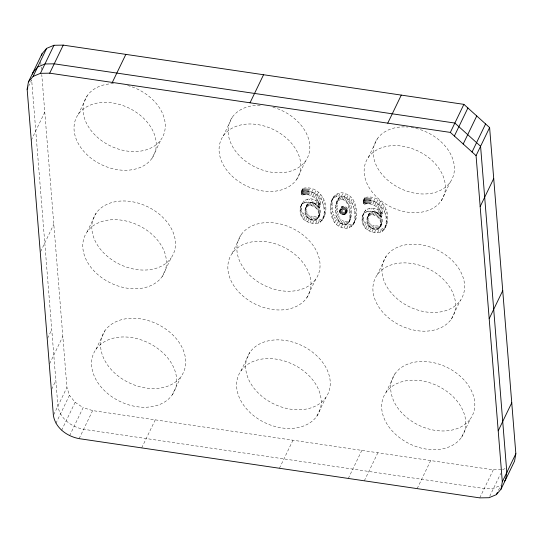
<?xml version="1.0" encoding="UTF-8"?>
<svg xmlns="http://www.w3.org/2000/svg" width="543" height="543" viewBox="0 0 543 543"><rect width="100%" height="100%" fill="white"/><g stroke="black" fill="none" stroke-linecap="round" stroke-linejoin="round"><path stroke-width="0.41" stroke-dasharray="2.71 2.04" d="M346.095 213.06C346.658 209.462 339.748 207.378 339.402 211.505C340.821 216.671 347.445 215.293 347.595 209.944C348.029 206.605 342.131 204.365 340.923 207.86C340.495 211.139 346.482 213.44 347.595 209.944M335.588 208.112C336.592 187.118 353.771 197.924 351.436 212.985C350.425 233.965 333.253 223.159 335.588 208.112L337.088 204.989L338.208 198.745M348.81 222.338C352.346 215.361 347.873 192.113 336.701 201.86M320.709 204.806C303.747 185.17 288.55 219.772 312.598 223.288C327.443 226.051 326.16 204.521 319.338 197.007C314.886 192.018 307.643 190.294 301.209 191.523L301.514 195.331C309.843 192.249 319.691 198.657 319.209 207.921L320.709 204.806C321.198 195.541 311.349 189.134 303.021 192.215L301.514 195.331M323.024 218.91C331.698 204.969 319.427 184.077 302.716 188.407L301.209 191.523M382.639 213.962C379.326 208.553 371.208 206.544 365.88 209.971C360.837 215.999 360.301 225.107 367.482 229.893C373.197 233.85 384.695 234.44 385.679 225.474C389.399 211.716 377.27 197.163 363.138 200.679L363.443 204.487C371.772 201.405 381.62 207.813 381.132 217.078L382.639 213.962C383.12 204.697 373.279 198.29 364.95 201.365L363.443 204.487M384.946 228.06C393.621 214.125 381.356 193.227 364.645 197.564L363.138 200.679M330.511 206.666C330.178 198.541 337.149 189.69 345.837 193.817C354.287 196.586 356.737 206.496 356.507 214.431C356.853 222.549 349.889 231.399 341.208 227.273C332.764 224.503 330.273 214.607 330.511 206.666L332.017 203.55L333.083 197.856M353.948 223.227C356.167 215.34 355.02 205.6 349.027 199.607C344.282 195.46 334.481 193.966 331.576 200.978M305.057 210.263C305.329 197.7 321.707 202.125 320.343 212.394C319.773 224.795 303.53 220.858 305.057 210.263L307.202 204.596M366.987 219.413C367.258 206.856 383.636 211.281 382.272 221.551C381.702 233.952 365.459 230.015 366.987 219.413L369.125 213.745M318.123 218.008C322.27 210.847 311.458 201.297 305.695 207.711M380.052 227.164C384.193 220.003 373.387 210.453 367.625 216.867M324.524 215.788C317.227 227.761 295.555 214.58 302.77 202.125M386.453 224.945C378.729 237.834 355.529 221.768 365.88 209.971M28.541 86.378L31.664 79.909L57.904 406.076C59.934 418.707 71.669 427.056 83.622 429.296L484.268 488.524L493.539 488.367L500.87 485.293M31.25 140.223L44.791 112.17M78.267 114.363L87.287 95.663M40.616 251.626L53.811 224.293M87.097 231.868L96.125 213.168M47.587 338.262L51.755 329.628M49.637 363.742L62.832 336.409M152.02 158.278A43.06 31.446 25.8 0 0 112.455 102.919A43.06 31.446 25.8 0 0 80.948 147.771A43.06 31.446 25.8 0 0 152.02 158.278L161.047 139.571M51.687 389.229L55.854 380.595M53.743 414.709L66.932 387.376L41.763 74.574M55.909 423.357L69.45 395.304L66.932 387.376M95.935 349.38L104.962 330.673M61.583 430.368L75.124 402.315L69.45 395.304M69.592 435.71L83.133 407.657L92.649 410.589L493.295 469.824L501.725 469.681M223.295 135.906L232.316 117.2M79.108 438.642L92.649 410.589M162.153 276.557A43.82 32.003 25.8 0 0 121.89 220.22A43.82 32.003 25.8 0 0 89.833 265.866A43.82 32.003 25.8 0 0 162.153 276.557L171.181 257.85A43.82 32.003 25.8 0 0 130.917 201.521A43.82 32.003 25.8 0 0 98.86 247.16A43.82 32.003 25.8 0 0 171.181 257.85M232.126 253.411L241.153 234.705M141.709 447.9L155.25 419.848M172.287 394.836A44.58 32.56 25.8 0 0 131.331 337.522A44.58 32.56 25.8 0 0 98.717 383.955A44.58 32.56 25.8 0 0 172.287 394.836L181.314 376.136A44.58 32.56 25.8 0 0 140.359 318.822A44.58 32.56 25.8 0 0 107.745 365.256A44.58 32.56 25.8 0 0 181.314 376.136M296.614 179.557A42.809 31.263 25.8 0 0 257.28 124.523A42.809 31.263 25.8 0 0 225.963 169.111A42.809 31.263 25.8 0 0 296.614 179.557L305.641 160.85M301.256 192.12L302.763 189.005M302.064 191.374L303.564 188.258M301.365 193.43L302.865 190.308M302.933 191.258L304.433 188.143M301.467 194.733L302.974 191.618M303.822 191.184L305.322 188.068M302.288 195.093L303.795 191.978M304.732 191.143L306.232 188.027M303.096 194.903L304.603 191.788M303.931 194.761L305.431 191.645M305.648 191.143L307.155 188.027M304.793 194.666L306.3 191.55M306.571 191.184L308.078 188.068M305.675 194.625L307.182 191.509M307.494 191.258L309.001 188.143M300.483 206.883L301.983 203.761M306.585 194.638L308.091 191.523M308.424 191.38L309.931 188.258M300.089 208.858L301.589 205.743M301.263 205.24L303.951 200.815M307.514 194.706L309.021 191.584M300.089 211.173L301.596 208.057M302.444 203.937L303.992 202.994L305.499 199.872M308.472 194.822L309.978 191.699M300.469 213.535L301.976 210.419M303.992 202.994L305.872 202.43L307.379 199.315M311.702 192.113L313.209 188.998M310.752 195.337L312.259 192.222M301.209 215.68L302.709 212.557M305.872 202.43L308.085 202.261L309.585 199.145M305.261 208.858L306.768 205.743M306.361 206.808L307.867 203.693M307.257 206.164L308.763 203.048M302.308 217.594L303.808 214.478M305.085 211.913L306.591 208.79L306.564 207.141M312.775 196.186L314.275 193.07M308.376 205.77L309.883 202.654M314.614 193.294L316.121 190.179M308.085 202.261L310.63 202.471L312.137 199.349M305.329 213.589L306.829 210.474L306.591 208.79M309.72 205.641L311.227 202.519M303.768 219.291L305.268 216.175M305.763 215.082L307.263 211.967L306.829 210.474M310.63 202.471L311.974 202.736L313.481 199.62M314.533 197.353L316.033 194.238M311.295 205.756L312.795 202.641M306.395 216.392L307.901 213.277L307.263 211.967M317.16 194.93L318.666 191.808M311.974 202.736L313.257 203.13L314.764 200.007M316.019 198.853L317.526 195.738M305.553 220.736L307.06 217.621M307.223 217.512L308.729 214.397L307.901 213.277M312.836 206.102L314.343 202.987M319.209 207.921L317.621 205.899L314.465 203.645L315.972 200.53M308.248 218.449L309.748 215.333L308.729 214.397M314.227 206.666L315.734 203.544M317.241 200.666L318.748 197.55M315.612 204.29L317.119 201.168M319.338 197.007L320.845 193.885M307.623 221.883L309.123 218.761M309.456 219.189L310.963 216.066L309.748 215.333M315.463 207.433L318.178 201.928M318.178 202.783L319.684 199.661M310.854 219.725L312.361 216.609L316.807 216.908L319.63 214.892M317.621 205.899L319.128 202.783M316.542 208.41L318.049 205.295M321.117 199.498L322.623 196.383M309.972 222.732L311.472 219.616M318.836 205.2L320.343 202.084M318.469 206.863L319.97 203.74M312.442 220.071L313.949 216.956M317.445 209.578L318.951 206.455M318.123 210.888L319.63 207.765M240.963 370.917L249.99 352.21M322.474 202.383L323.981 199.267M313.969 220.18L315.476 217.064M312.598 223.288L314.105 220.173M318.585 212.34L320.092 209.225M315.3 220.024L316.807 216.908M318.829 213.942L320.336 210.827M316.447 219.61L317.947 216.494M323.418 205.661L324.924 202.539M318.843 215.517L320.343 212.394M317.39 218.931L318.897 215.815M318.605 216.867L320.112 213.752M315.632 223.499L317.132 220.383M323.94 209.326L325.44 206.211M318.184 223.173L319.684 220.058M324.056 213.127L325.562 210.005M320.261 222.304L321.768 219.189M323.75 216.318L325.257 213.202M321.87 220.892L323.377 217.777M332.744 198.928L334.244 195.813M330.83 203.55L332.336 200.435M334.318 197.435L335.825 194.313M336.307 196.491L337.807 193.369M330.612 210.311L332.119 207.195L332.017 203.55M338.696 196.098L340.203 192.982M336.076 203.503L337.583 200.387M331.101 214.01L332.608 210.894L332.119 207.195M337.576 200.645L339.083 197.53M335.71 205.587L337.21 202.471M338.71 199.858L340.217 196.742M341.499 196.267L343 193.152M340.108 199.485L341.608 196.369M331.936 217.288L333.443 214.173L332.608 210.894M335.717 211.064L337.223 207.949L337.088 204.989M341.757 199.539L343.264 196.423M333.117 220.153L334.624 217.03L333.443 214.173M336.063 214.051L337.57 210.935L337.223 207.949M344.337 196.933L345.837 193.817M343.434 199.98L344.934 196.865M336.599 216.664L338.106 213.548L337.57 210.935M339.423 210.976L341.35 206.964M339.402 211.505L341.751 206.598M339.511 212.069L342.253 206.32M344.914 200.774L346.414 197.659M334.644 222.589L336.151 219.474L334.624 217.03M339.735 212.605L341.242 209.489M341.303 209.265L342.809 206.15M346.841 198.046L348.348 194.93M341.92 209.204L343.427 206.089M337.318 218.904L338.825 215.788L338.106 213.548M340.088 213.121L341.588 209.998M340.556 213.603L342.056 210.487M342.592 209.259L344.099 206.136M346.196 201.921L347.703 198.806M341.106 214.03L342.606 210.908M343.251 209.401L344.757 206.286M368.324 157.443L377.344 138.737M338.228 220.777L339.728 217.655L338.825 215.788M336.504 224.598L338.011 221.483L336.151 219.474M341.703 214.363L343.203 211.247M343.868 209.646L345.375 206.53M349.027 199.607L350.534 196.491M347.289 203.428L348.796 200.313M344.445 209.985L345.952 206.869M342.341 214.607L343.848 211.485M344.981 210.419L346.488 207.297M339.321 222.277L340.821 219.162L339.728 217.655M343.033 214.756L344.54 211.641M345.436 210.908L346.943 207.793M348.199 205.295L349.699 202.179M343.705 214.804L345.212 211.689M338.689 226.159L340.196 223.044L338.011 221.483M345.776 211.417L347.282 208.302M344.31 214.75L345.816 211.634M346 211.946L347.506 208.831M350.887 201.616L352.393 198.5M344.853 214.594L346.353 211.478M340.61 223.431L342.11 220.315L340.821 219.162M346.108 212.496L347.608 209.381M345.321 214.329L346.828 211.213M345.701 213.969L347.459 210.433M348.918 207.541L350.418 204.426M342.097 224.225L343.604 221.11C345.939 222.06 349.129 221.748 350.316 219.223M306.747 297.835A43.569 31.82 25.8 0 0 266.715 241.825A43.569 31.82 25.8 0 0 234.847 287.206A43.569 31.82 25.8 0 0 306.747 297.835L315.775 279.136A43.569 31.82 25.8 0 0 275.742 223.125A43.569 31.82 25.8 0 0 243.875 268.5A43.569 31.82 25.8 0 0 315.775 279.136M341.208 227.273L342.708 224.157C347.208 225.786 353.581 225.27 355.455 220.112M349.454 210.161L350.954 207.039M352.407 204.053L353.914 200.937M343.78 224.666L345.287 221.551M349.801 213.148L351.307 210.032M353.581 206.917L355.088 203.801M345.423 224.714L346.929 221.598M344.045 227.938L345.552 224.822M349.93 216.1L351.436 212.985M346.807 224.347L348.314 221.232M349.807 218.619L351.314 215.503M347.941 223.553L349.441 220.438M349.434 220.696L350.941 217.58M354.416 210.202L355.916 207.08M346.841 228.108L348.348 224.985M354.898 213.901L356.405 210.786M349.23 227.714L350.737 224.598M355.007 217.546L356.507 214.431M363.186 201.277L364.692 198.161M351.212 226.77L352.719 223.655M363.986 200.53L365.493 197.414M363.287 202.58L364.794 199.464M354.688 220.655L356.194 217.539M352.794 225.27L354.294 222.155M364.862 200.415L366.362 197.299M363.396 203.89L364.903 200.774M365.744 200.34L367.251 197.224M364.217 204.249L365.724 201.127M366.654 200.299L368.161 197.184M365.025 204.059L366.525 200.937M367.577 200.299L369.077 197.184M365.853 203.917L367.36 200.801M366.722 203.822L368.222 200.706M368.5 200.34L370 197.218M367.604 203.781L369.111 200.666M369.423 200.415L370.923 197.299M362.405 216.033L364.699 211.275M368.514 203.795L370.014 200.679M370.353 200.53L371.853 197.414M362.011 218.014L363.518 214.899M369.444 203.856L370.95 200.74M362.018 220.329L363.518 217.207M364.373 213.087L365.921 212.15L367.428 209.028M370.401 203.971L371.901 200.856M362.398 222.691L363.898 219.576M365.921 212.15L367.801 211.587L369.301 208.471M373.632 201.27L375.138 198.154M372.681 204.494L374.181 201.378M363.131 224.829L364.638 221.714M367.801 211.587L370.014 211.417L371.514 208.295M367.19 218.014L368.69 214.899M368.29 215.965L369.797 212.849M369.186 215.32L370.686 212.204M364.231 226.75L365.738 223.635M367.014 221.069L368.521 217.947L368.493 216.297M374.697 205.342L376.204 202.22M370.306 214.926L371.806 211.811M376.543 202.451L378.05 199.335M367.251 222.745L368.758 219.623L368.521 217.947M370.014 211.417L372.559 211.621L374.059 208.505M371.65 214.79L373.15 211.675M367.692 224.239L369.192 221.123L368.758 219.623M365.69 228.447L367.197 225.331M372.559 211.621L373.903 211.892L375.41 208.777M376.455 206.51L377.962 203.394M373.217 214.913L374.724 211.797M368.324 225.549L369.824 222.426L369.192 221.123M373.903 211.892L375.186 212.279L376.686 209.164M379.089 204.08L380.589 200.964M367.482 229.893L368.982 226.77M377.948 208.01L379.455 204.894M369.152 226.669L370.652 223.553L369.824 222.426M374.765 215.259L376.265 212.143M381.132 217.078L379.55 215.055L376.394 212.802L377.901 209.679M370.17 227.605L371.677 224.49L370.652 223.553M376.156 215.815L377.656 212.7M379.17 209.822L380.67 206.7M377.541 213.447L379.041 210.324M381.267 206.164L382.767 203.041M369.545 231.033L371.052 227.917M371.385 228.338L372.885 225.223L371.677 224.49M377.392 216.589L378.899 213.474M378.6 214.2L380.1 211.078M380.107 211.933L381.614 208.817M372.783 228.881L374.283 225.766L378.736 226.064L381.553 224.042M379.55 215.055L381.057 211.94M378.471 217.567L379.978 214.451M371.901 231.888L373.401 228.773M383.046 208.655L384.546 205.532M380.765 214.356L382.265 211.241M380.392 216.012L381.899 212.897M379.374 218.727L380.874 215.612M374.371 229.227L375.878 226.112M380.052 220.037L381.553 216.922M375.899 229.336L377.399 226.221M384.403 211.539L385.91 208.417M374.527 232.445L376.034 229.329M380.514 221.496L382.014 218.381M377.229 229.18L378.736 226.064M380.758 223.098L382.258 219.983M378.369 228.766L379.876 225.65M385.347 214.811L386.847 211.695M380.765 224.666L382.272 221.551M379.319 228.087L380.826 224.965M380.534 226.024L382.034 222.908M377.555 232.655L379.062 229.54M385.863 218.483L387.369 215.361M380.107 232.329L381.614 229.214M385.985 222.284L387.485 219.162M382.191 231.461L383.697 228.345M385.679 225.474L387.179 222.358M383.799 230.049L385.299 226.933M279.435 468.263L292.976 440.21M377.154 274.948L386.182 256.242M316.881 416.114A44.329 32.376 25.8 0 0 276.156 359.127A44.329 32.376 25.8 0 0 243.726 405.302A44.329 32.376 25.8 0 0 316.881 416.114L325.909 397.415A44.329 32.376 25.8 0 0 285.184 340.427A44.329 32.376 25.8 0 0 252.753 386.596A44.329 32.376 25.8 0 0 325.909 397.415M441.208 200.835A42.551 31.08 25.8 0 0 402.105 146.128A42.551 31.08 25.8 0 0 370.978 190.45A42.551 31.08 25.8 0 0 441.208 200.835L450.235 182.129M385.992 392.453L395.019 373.754M348.294 478.444L361.835 450.391M364.326 480.813L377.867 452.76M451.342 319.114A43.311 31.637 25.8 0 0 411.546 263.43A43.311 31.637 25.8 0 0 379.856 308.546A43.311 31.637 25.8 0 0 451.342 319.114L460.369 300.415A43.311 31.637 25.8 0 0 420.574 244.73A43.311 31.637 25.8 0 0 388.883 289.847A43.311 31.637 25.8 0 0 460.369 300.415M417.153 488.619L430.694 460.566M461.475 437.393A44.071 32.193 25.8 0 0 420.981 380.731A44.071 32.193 25.8 0 0 388.74 426.642A44.071 32.193 25.8 0 0 461.475 437.393L470.503 418.694A44.071 32.193 25.8 0 0 430.008 362.032A44.071 32.193 25.8 0 0 397.768 407.942A44.071 32.193 25.8 0 0 470.503 418.694M479.754 497.877L493.295 469.824M489.718 496.282L500.761 473.408M498.44 490.329L500.178 486.732M502.567 469.668L505.499 468.439M372.885 225.223L374.283 225.766M310.963 216.066L312.361 216.609M375.186 212.279L376.394 212.802M313.257 203.13L314.465 203.645M340.196 223.044L342.708 224.157M342.11 220.315L343.604 221.11M75.124 402.315L83.133 407.657M364.645 197.564L364.95 201.365M302.716 188.407L303.021 192.215M40.759 62.038L41.092 66.219M41.159 67.054L41.363 69.558M127.632 85.495A43.06 31.446 25.8 0 1 160.3 140.576A43.06 31.446 25.8 0 1 91.686 131.311A43.06 31.446 25.8 0 1 114.118 83.67M272.891 107.222A42.809 31.263 25.8 0 1 304.338 162.533A42.809 31.263 25.8 0 1 235.608 151.253A42.809 31.263 25.8 0 1 261.414 105.335M411.132 127.429A42.551 31.08 25.8 0 1 451.036 180.907A42.551 31.08 25.8 0 1 382.272 174.663A42.551 31.08 25.8 0 1 405.465 126.913M406.266 126.947A42.551 31.08 25.8 0 1 407.888 127.048"/><path stroke-width="0.81" d="M27.15 89.256L28.433 81.891L41.974 53.838L46.644 48.354L53.974 45.279L63.246 45.123L463.892 104.358L489.61 127.571L515.85 453.744L514.567 461.109L501.026 489.162L496.356 494.646L489.026 497.721L479.754 497.877L79.108 438.642C67.156 436.409 55.42 428.06 53.39 415.429L27.15 89.256L27.842 87.817M32.661 74.174L32.947 72.538L37.616 67.06L44.947 63.979L54.219 63.823L454.864 123.057L480.582 146.271L506.823 472.444L505.54 479.808L504.501 481.03M41.689 55.474L41.974 53.838M501.026 489.162L502.309 481.797L476.068 155.624L489.61 127.571M28.433 81.891L33.103 76.407L46.644 48.354M33.103 76.407L40.433 73.332L53.974 45.279M40.433 73.332L49.705 73.176L63.246 45.123M112.306 82.434L125.847 54.381M250.024 102.79L263.565 74.737M387.75 123.152L401.291 95.1M49.705 73.176L450.351 132.411L463.892 104.358M454.369 136.035L467.91 107.982M463.206 144.017L476.747 115.964M472.05 151.999L485.591 123.947M480.168 206.591L493.709 178.538M489.189 318.707L502.73 290.654M498.209 430.83L511.75 402.777M502.309 481.797L515.85 453.744M496.356 494.646L497.402 492.487M450.351 132.411L476.068 155.624"/></g></svg>
